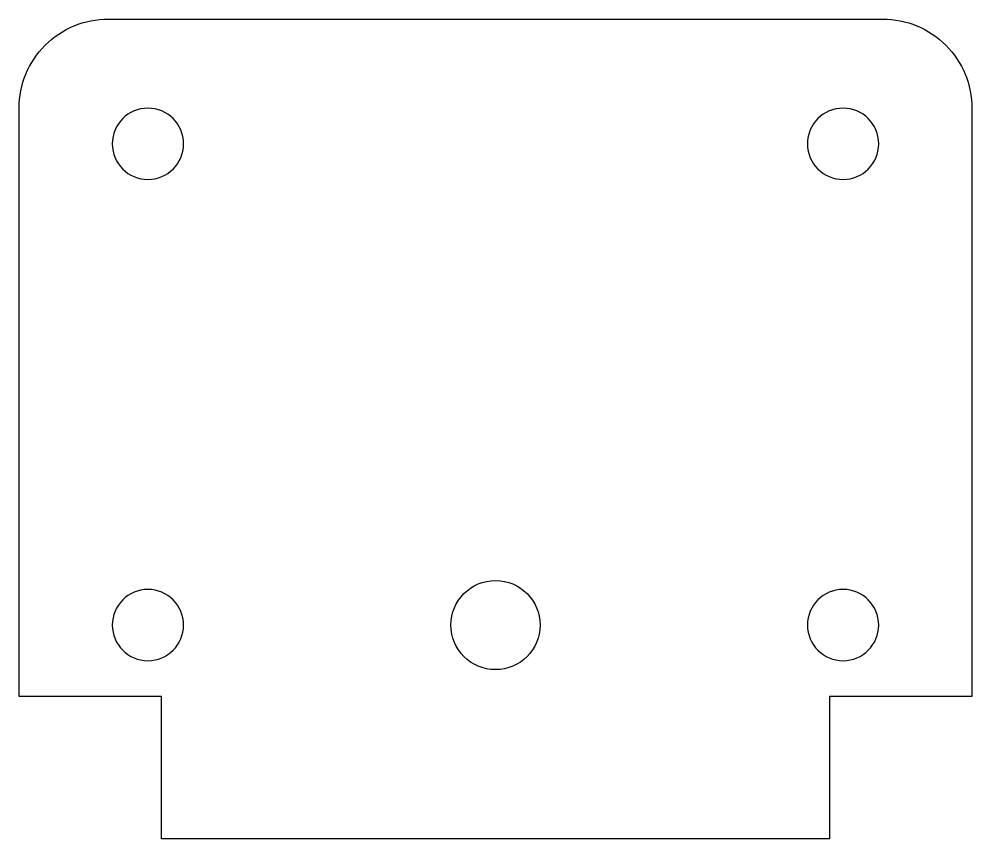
# Model space of a CAD drawing. Header units: millimetres. Extents: x 52 to 105.5, y -45.2 to 0.8.
import ezdxf

# ---------------------------------------------------------------- set-up
doc = ezdxf.new("R2010")
doc.units = ezdxf.units.MM
doc.layers.get('0').update_dxf_attribs({"linetype": 'CONTINUOUS'})

msp = doc.modelspace()

# ---------------------------------------------------------------- linework, layer by layer
msp.add_lwpolyline([(97.46, -45.191), (60, -45.191), (60, -37.191), (52, -37.191), (52, -4.191, -0.414214), (57, 0.809), (100.46, 0.809, -0.414214), (105.46, -4.191), (105.46, -37.191), (97.46, -37.191)], format="xyb", close=True)
at = {"extrusion": (1.2326e-32, -4.50646e-48, -1)}
for centre in [(-59.23, -6.191), (-98.23, -6.191), (-59.23, -33.191), (-98.23, -33.191)]:
    msp.add_circle(centre, 2, dxfattribs=at)
msp.add_circle((78.73, -33.191), 2.5)

doc.saveas('drawing.dxf')
